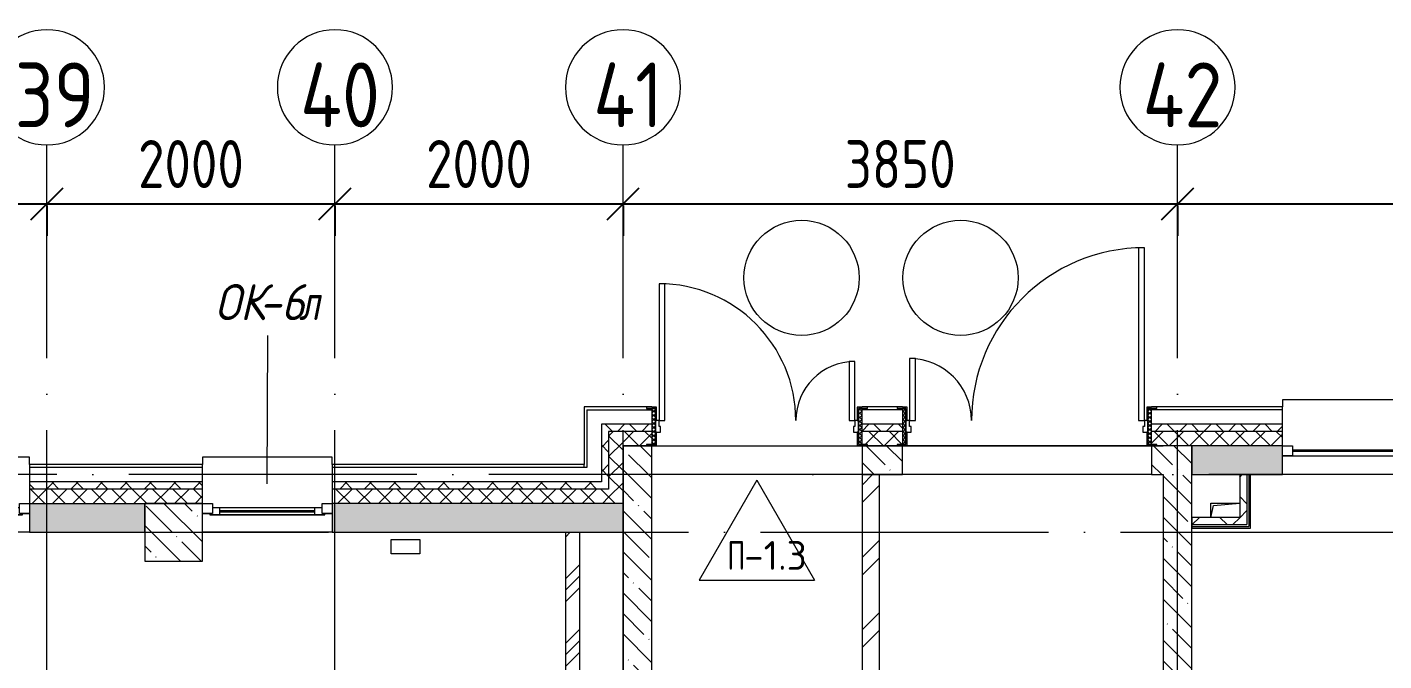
# Model space of a CAD drawing. Header units: millimetres. Extents: x -68946 to 288321, y -402657 to 324925.
# Drawn here: x 144650 to 154071, y 57482 to 61882 of the extents above; entities that cross this region are included whole.
import ezdxf

# ---------------------------------------------------------------- set-up
doc = ezdxf.new("R2010")
doc.units = ezdxf.units.MM
doc.linetypes.add('ADSK_Линия сетки', pattern=[2500, 2000, -250, 0, -250])
doc.layers.get('Defpoints').update_dxf_attribs({"color": 250})
for name, color, linetype, lineweight in [('A-____-____-DIMS', 250, 'Continuous', 9), ('A-DETL-GENF-OTLN', 250, 'Continuous', 5), ('A-DOOR-____-IDEN', 31, 'Continuous', 9), ('A-DOOR-____-MCUT', 250, 'Continuous', 5), ('A-DOOR-____-OTLN', 250, 'Continuous', 5), ('A-DOOR-FRAM-MCUT', 31, 'Continuous', 5), ('A-DOOR-FRAM-OTLN', 31, 'Continuous', 5), ('A-FLOR-____-IDEN', 11, 'Continuous', 9), ('A-FLOR-____-OTLN', 192, 'Continuous', 9), ('A-GLAZ-____-IDEN', 152, 'Continuous', 9), ('A-GLAZ-____-MCUT', 250, 'Continuous', 9), ('A-GLAZ-____-OTLN', 250, 'Continuous', 5), ('A-WALL-____-MCUT', 250, 'Continuous', 13), ('A-WALL-____-PATT', 250, 'Continuous', 13), ('A-WALL-FNSH-MCUT', 250, 'Continuous', 13), ('I-WALL-____-OTLN', 250, 'Continuous', 9), ('S-COLS-____-MCUT', 250, 'Continuous', 25), ('S-COLS-____-OTLN', 250, 'Continuous', 9), ('S-GRID-____-IDEN', 250, 'Continuous', 9), ('S-GRID-____-OTLN', 250, 'Continuous', 9)]:
    doc.layers.add(name, color=color, linetype=linetype, lineweight=lineweight)
doc.styles.add('GOST Common', font='', dxfattribs={"width": 0.9, "height": 350})
doc.styles.add('ISOCPEUR_2', font='isocpeur.ttf', dxfattribs={"height": 160})
doc.styles.add('ISOCPEUR_I', font='isocpeui.ttf', dxfattribs={"width": 0.9, "height": 12.5})
doc.styles.get("Standard").update_dxf_attribs({"font": 'ГОСТ тип А.ttf'})
doc.styles.get('GOST Common').set_extended_font_data('GOST Common')
doc.dimstyles.new('А3', dxfattribs={"dimtxt": 333, "dimasz": 222, "dimexe": 222, "dimexo": 111, "dimgap": 111, "dimtad": 1, "dimtoh": 1, "dimdec": 0, "dimrnd": 0.0015, "dimzin": 0, "dimdsep": 46, "dimtxsty": 'Standard', "dimblk": 'OBLIQUE', "dimcen": 0, "dimclrd": 7, "dimclre": 7, "dimclrt": 7, "dimadec": 0, "dimazin": 0, "dimtfac": 1, "dimtdec": 0, "dimtofl": 0, "dimtmove": 0, "dimatfit": 3, "dimfxl": 1, "dimtolj": 1, "dimtzin": 0, "dimarcsym": 0})
pattern_1 = [(45, (12287.91, -0.0006), (-70.71068, 70.71068), []), (135, (12287.91, -0.0006), (-70.71068, -70.71068), [])]
pattern_2 = [(135, (12287.91, -0.0006), (-84.85281, -84.85281), []), (225, (12287.91, -0.0006), (84.85281, -84.85281), [])]
pattern_3 = [(135, (12287.91, -0.0006), (-142.5612, -142.5612), []), (135, (12430.48, -0.0006), (-142.5612, -142.5612), [252.016, -50.403, 3.353, -47.05])]
pattern_4 = [(50, (12287.9, -0.0006), (364.36793, -31.8783), [38.1, -419.1]), (355, (12287.9, -0.0006), (-70.48585, 382.1133), [30.48, -335.28]), (100.451, (12318.28, -2.66), (293.885, 350.2334), [32.38, -356.18]), (46.184, (12287.9, 101.6), (542.1585, -84.0858), [57.15, -628.65]), (96.636, (12333.1, 94.6), (474.8049, 494.8554), [48.57, -534.27]), (351.184, (12287.9, 101.6), (474.8102, 494.85), [45.72, -502.92]), (21, (12338.7, 76.2), (303.22847, -204.53046), [38.1, -419.1]), (326, (12338.7, 76.2), (123.6039, 368.37604), [30.48, -335.28]), (71.451, (12364, 59.16), (426.8341, 163.8427), [32.38, -356.18]), (37.5, (12287.91, -0.0006), (6.17665, 169.11015), [16.764, -314.452, 16.764, -323.596, -336.55]), (37.5, (12287.91, -0.0006), (6.17665, 169.11015), [-671.576, 16.764, -319.786]), (7.5, (12287.91, -0.0006), (133.63888, 200.3615), [16.764, -177.292, 16.764, -306.832, -128.27]), (7.5, (12287.91, -0.0006), (133.63888, 200.3615), [-517.652, 16.764, -111.506]), (327.5, (12174.63, -0.0006), (271.18182, -11.45836), [16.764, -110.236, 16.764, -379.476, -525.78]), (327.5, (12174.63, -0.0006), (271.18182, -11.45836), [-523.24, 16.764, -509.016]), (317.5, (12123.83, -0.0006), (296.2585, 50.85285), [16.764, -148.336, 16.764, -246.38, -373.38]), (317.5, (12123.83, -0.0006), (296.2585, 50.85285), [-428.244, 16.764, -356.616])]
pattern_5 = [(45, (12287.91, -0.0006), (-141.42136, 141.42136), []), (135, (12287.91, -0.0006), (-141.42136, -141.42136), [])]

# ---------------------------------------------------------------- blocks, each defined once
blk = doc.blocks.new('Окно_СКБ_1Ст1 - 120_Окно_СКБ_1Ст_900_ОК6Л-V30-АР1_Маркировочный план 1 этажа С2и3')
at = {"layer": 'A-GLAZ-____-MCUT'}
for p, q in [((-450, -195), (-450, -125)), ((-450, -125), (-380, -125)), ((-380, -125), (-380, -195)), ((380, -155), (-380, -155)), ((-380, -155), (-380, -195)), ((-330, -205), (-330, -155)), ((330, -205), (330, -155)), ((380, -195), (380, -125)), ((380, -125), (450, -125)), ((380, -195), (380, -155)), ((450, -125), (450, -195)), ((-380, -195), (-450, -195)), ((-380, -195), (-400, -195)), ((-400, -195), (-400, -205)), ((-400, -205), (400, -205)), ((400, -205), (-400, -205)), ((450, -195), (380, -195)), ((400, -195), (380, -195)), ((400, -205), (400, -195))]:
    blk.add_line(p, q, dxfattribs=at)
at = {"layer": 'A-GLAZ-____-MCUT', "lineweight": 5}
for p, q in [((-330, -175), (330, -175)), ((330, -185), (-330, -185))]:
    blk.add_line(p, q, dxfattribs=at)
at = {"layer": 'A-GLAZ-____-OTLN'}
for p, q in [((-450, -195), (-400, -195)), ((400, -195), (450, -195))]:
    blk.add_line(p, q, dxfattribs=at)
blk = doc.blocks.new('WNW_Отлив1 - Отлив_металлический 2-28596055-АР1_Маркировочный план 1 этажа С2и3')
at = {"layer": 'A-GLAZ-____-OTLN'}
for p, q in [((450, 320), (-450, 320)), ((-450, 320), (-450, 270)), ((450, 270), (450, 320))]:
    blk.add_line(p, q, dxfattribs=at)
blk = doc.blocks.new('Дверь_СКБ_2Ст_Наружная - Входная дверь 1460х2300_ДН4-35088756-АР1_Маркировочный план 1 этажа С2и3')
at = {"layer": 'A-DOOR-____-OTLN'}
h = blk.add_hatch(dxfattribs=at)
h.set_pattern_fill('FP_58', color=256, style=0, pattern_type=2)
h.set_pattern_definition([(135, (1571.41, 199.685), (-14.14214, -14.14214), []), (225, (1571.41, 199.685), (14.14214, -14.14214), [])])
h.paths.add_polyline_path([(724.5, -125), (749.5, -125), (749.5, 125), (724.5, 125), (724.5, -39.5)])
at = {"layer": 'A-DOOR-FRAM-OTLN'}
h = blk.add_hatch(dxfattribs=at)
h.set_pattern_fill('FP_59', color=256, style=0, pattern_type=2)
h.set_pattern_definition([(45, (-551.384, 199.685), (-14.1421, 14.1421), []), (135, (-551.384, 199.685), (-14.1421, -14.1421), [])])
h.paths.add_polyline_path([(-710.5, -125), (-685.5, -125), (-685.5, 125), (-710.5, 125), (-710.5, -35)])
at = {"layer": 'A-DOOR-____-MCUT'}
for p, q in [((-660.5, 990), (-660.5, 40)), ((-620.5, 990), (-660.5, 990)), ((-620.5, 40), (-620.5, 990)), ((699.5, 450), (659.5, 450)), ((659.5, 450), (659.5, 40)), ((699.5, 40), (699.5, 450)), ((-660.5, 40), (-620.5, 40)), ((659.5, 40), (699.5, 40))]:
    blk.add_line(p, q, dxfattribs=at)
at = {"layer": 'A-DOOR-____-OTLN'}
for p, q in [((-677.5, 133), (-747.5, 133)), ((-747.5, 133), (-747.5, 125)), ((-747.5, 125), (-685.5, 125)), ((-685.5, 125), (-685.5, 40)), ((-677.5, 40), (-677.5, 133)), ((786.5, 133), (716.5, 133)), ((716.5, 133), (716.5, 40)), ((724.5, 40), (724.5, 125)), ((724.5, 125), (786.5, 125)), ((786.5, 125), (786.5, 133)), ((-685.5, 40), (-677.5, 40)), ((716.5, 40), (724.5, 40)), ((-677.5, -40), (-685.5, -40)), ((-685.5, -40), (-685.5, -125)), ((-677.5, -133), (-677.5, -40)), ((724.5, -40), (716.5, -40)), ((716.5, -40), (716.5, -133)), ((724.5, -125), (724.5, -40)), ((-747.5, -125), (-747.5, -133)), ((-685.5, -125), (-747.5, -125)), ((-747.5, -133), (-677.5, -133)), ((716.5, -133), (786.5, -133)), ((786.5, -125), (724.5, -125)), ((786.5, -133), (786.5, -125))]:
    blk.add_line(p, q, dxfattribs=at)
for centre, radius, start, end in [((-660.5, 40), 950, 0, 90), ((699.5, 40), 410, 90, 180)]:
    blk.add_arc(centre, radius, start, end, dxfattribs=at)
at = {"layer": 'A-DOOR-FRAM-MCUT'}
for p, q in [((-685.5, 125), (-710.5, 125)), ((-710.5, 125), (-710.5, -125)), ((-685.5, -125), (-685.5, 125)), ((749.5, 125), (724.5, 125)), ((724.5, 125), (724.5, -125)), ((749.5, -125), (749.5, 125)), ((-660.5, 40), (-685.5, 40)), ((-685.5, 40), (-685.5, -40)), ((-660.5, 0), (-660.5, 40)), ((-650.5, 0), (-660.5, 0)), ((-650.5, -40), (-650.5, 0)), ((699.5, 0), (689.5, 0)), ((689.5, 0), (689.5, -40)), ((699.5, 40), (699.5, 0)), ((724.5, 40), (699.5, 40)), ((724.5, -40), (724.5, 40)), ((-685.5, -40), (-650.5, -40)), ((689.5, -40), (724.5, -40)), ((-710.5, -125), (-685.5, -125)), ((724.5, -125), (749.5, -125))]:
    blk.add_line(p, q, dxfattribs=at)
blk = doc.blocks.new('Окно_СКБ_2Ст1 - Окно_СКБ_2Ст 3300_ОКп2-36117880-АР1_Маркировочный план 1 этажа С2и3')
at = {"layer": 'A-GLAZ-____-MCUT'}
for p, q in [((-1650, -195), (-1650, -125)), ((-1650, -125), (-1580, -125)), ((-1580, -125), (-1580, -195)), ((750, -195), (750, -125)), ((750, -125), (820, -125)), ((820, -125), (820, -195)), ((1580, -195), (1580, -125)), ((1580, -125), (1650, -125)), ((1650, -125), (1650, -195)), ((-1580, -195), (-1650, -195)), ((820, -195), (750, -195)), ((1650, -195), (1580, -195))]:
    blk.add_line(p, q, dxfattribs=at)
at = {"layer": 'A-GLAZ-____-MCUT', "lineweight": 5}
for p, q in [((750, -155), (-1580, -155)), ((750, -165), (-1580, -165)), ((1580, -155), (820, -155)), ((1580, -165), (820, -165))]:
    blk.add_line(p, q, dxfattribs=at)
at = {"layer": 'A-GLAZ-____-OTLN'}
blk.add_line((-1650, -195), (1650, -195), dxfattribs=at)
blk = doc.blocks.new('WNW_Отлив1 - Отлив_металлический 2-28598290-АР1_Маркировочный план 1 этажа С2и3')
at = {"layer": 'A-GLAZ-____-OTLN'}
for p, q in [((1650, 320), (-1650, 320)), ((-1650, 320), (-1650, 270)), ((1650, 270), (1650, 320))]:
    blk.add_line(p, q, dxfattribs=at)
blk = doc.blocks.new('Окно_СКБ_1Ст1 - 120_Окно_СКБ_1Ст_900_ОК6Л-29019250-АР1_Маркировочный план 1 этажа С2и3')
at = {"layer": 'A-GLAZ-____-MCUT'}
for p, q in [((-450, -195), (-450, -125)), ((-450, -125), (-380, -125)), ((-380, -125), (-380, -195)), ((380, -155), (-380, -155)), ((-380, -155), (-380, -195)), ((-330, -205), (-330, -155)), ((330, -205), (330, -155)), ((380, -195), (380, -125)), ((380, -125), (450, -125)), ((380, -195), (380, -155)), ((450, -125), (450, -195)), ((-380, -195), (-450, -195)), ((-380, -195), (-400, -195)), ((-400, -195), (-400, -205)), ((-400, -205), (400, -205)), ((400, -205), (-400, -205)), ((450, -195), (380, -195)), ((400, -195), (380, -195)), ((400, -205), (400, -195))]:
    blk.add_line(p, q, dxfattribs=at)
at = {"layer": 'A-GLAZ-____-MCUT', "lineweight": 5}
for p, q in [((-330, -175), (330, -175)), ((330, -185), (-330, -185))]:
    blk.add_line(p, q, dxfattribs=at)
at = {"layer": 'A-GLAZ-____-OTLN'}
for p, q in [((-450, -195), (-400, -195)), ((400, -195), (450, -195))]:
    blk.add_line(p, q, dxfattribs=at)
blk = doc.blocks.new('_Wn_-As_OpeningMEP_floor__Rectangular - _Wn_-As_OpeningMEP_floor__Rectangular-V72-АР1_Маркировочный план 1 этажа С2и3')
at = {"layer": 'A-DETL-GENF-OTLN', "lineweight": 5}
for p, q in [((-82.3, 82.3), (99.8, 100)), ((-100, 0), (-82.3, 82.3))]:
    blk.add_line(p, q, dxfattribs=at)
blk = doc.blocks.new('Дверь_СКБ_2Ст_Наружная - Входная дверь 1730х2300_ДН-3Л-34973568-АР1_Маркировочный план 1 этажа С2и3')
at = {"layer": 'A-DOOR-____-OTLN'}
h = blk.add_hatch(dxfattribs=at)
h.set_pattern_fill('FP_114', color=256, style=0, pattern_type=2)
h.set_pattern_definition([(135, (1436.41, 199.685), (-14.14214, -14.14214), []), (225, (1436.41, 199.685), (14.14214, -14.14214), [])])
h.paths.add_polyline_path([(884.5, -125), (884.5, 125), (859.5, 125), (859.5, -125)])
at = {"layer": 'A-DOOR-FRAM-OTLN'}
h = blk.add_hatch(dxfattribs=at)
h.set_pattern_fill('FP_115', color=256, style=0, pattern_type=2)
h.set_pattern_definition([(45, (-686.384, 199.685), (-14.1421, 14.1421), []), (135, (-686.384, 199.685), (-14.1421, -14.1421), [])])
h.paths.add_polyline_path([(-820.5, -125), (-820.5, 125), (-845.5, 125), (-845.5, -125)])
at = {"layer": 'A-DOOR-____-MCUT'}
for p, q in [((834.5, 1240), (794.5, 1240)), ((794.5, 1240), (794.5, 40)), ((834.5, 40), (834.5, 1240)), ((-795.5, 470), (-795.5, 40)), ((-755.5, 470), (-795.5, 470)), ((-755.5, 40), (-755.5, 470)), ((-795.5, 40), (-755.5, 40)), ((794.5, 40), (834.5, 40))]:
    blk.add_line(p, q, dxfattribs=at)
at = {"layer": 'A-DOOR-____-OTLN'}
for p, q in [((-812.5, 133), (-882.5, 133)), ((-882.5, 133), (-882.5, 125)), ((-882.5, 125), (-820.5, 125)), ((-820.5, 125), (-820.5, 40)), ((-812.5, 40), (-812.5, 133)), ((921.5, 133), (851.5, 133)), ((851.5, 133), (851.5, 40)), ((859.5, 40), (859.5, 125)), ((859.5, 125), (921.5, 125)), ((921.5, 125), (921.5, 133)), ((-820.5, 40), (-812.5, 40)), ((851.5, 40), (859.5, 40)), ((-812.5, -40), (-820.5, -40)), ((-820.5, -40), (-820.5, -125)), ((-812.5, -133), (-812.5, -40)), ((859.5, -40), (851.5, -40)), ((851.5, -40), (851.5, -133)), ((859.5, -125), (859.5, -40)), ((-882.5, -125), (-882.5, -133)), ((-820.5, -125), (-882.5, -125)), ((-882.5, -133), (-812.5, -133)), ((851.5, -133), (921.5, -133)), ((921.5, -125), (859.5, -125)), ((921.5, -133), (921.5, -125))]:
    blk.add_line(p, q, dxfattribs=at)
for centre, radius, start, end in [((834.5, 40), 1200, 90, 180), ((-795.5, 40), 430, 0, 90)]:
    blk.add_arc(centre, radius, start, end, dxfattribs=at)
at = {"layer": 'A-DOOR-FRAM-MCUT'}
for p, q in [((-820.5, 125), (-845.5, 125)), ((-845.5, 125), (-845.5, -125)), ((-820.5, -125), (-820.5, 125)), ((884.5, 125), (859.5, 125)), ((859.5, 125), (859.5, -125)), ((884.5, -125), (884.5, 125)), ((-795.5, 40), (-820.5, 40)), ((-820.5, 40), (-820.5, -40)), ((-795.5, 0), (-795.5, 40)), ((-785.5, 0), (-795.5, 0)), ((-785.5, -40), (-785.5, 0)), ((834.5, 0), (824.5, 0)), ((824.5, 0), (824.5, -40)), ((834.5, 40), (834.5, 0)), ((859.5, 40), (834.5, 40)), ((859.5, -40), (859.5, 40)), ((-820.5, -40), (-785.5, -40)), ((824.5, -40), (859.5, -40)), ((-845.5, -125), (-820.5, -125)), ((859.5, -125), (884.5, -125))]:
    blk.add_line(p, q, dxfattribs=at)
blk = doc.blocks.new('Ось сетки - Круг_Ø8 мм-39983606-АР1_Маркировочный план 1 этажа С2и3')
at = {"layer": 'S-GRID-____-IDEN'}
for start, end in [(360, 180), (180, 360)]:
    blk.add_arc((0, 0), 4, start, end, dxfattribs=at)
blk = doc.blocks.new('AAR_СКБ_Марка_Перекрытия - Марка пола-17325028-АР1_Маркировочный план 1 этажа С2и3')
at = {"layer": 'A-FLOR-____-IDEN'}
for p, q in [((0, 6.932), (-4.002, 0)), ((0, 6.932), (4.002, 0)), ((-4.002, 0), (4.002, 0))]:
    blk.add_line(p, q, dxfattribs=at)
blk = doc.blocks.new('_Oblique')
at = {"color": 0, "linetype": 'ByBlock', "lineweight": -2}
blk.add_line((-0.5, -0.5), (0.5, 0.5), dxfattribs=at)
blk = doc.blocks.new('*D2611')
at = {"layer": 'A-____-____-DIMS', "color": 7, "lineweight": -2, "transparency": 16777216}
for p, q in [((142987.9, 60653.7), (144787.9, 60653.7)), ((142987.9, 60642.7), (142987.9, 60431.7)), ((144787.9, 60642.7), (144787.9, 60431.7))]:
    blk.add_line(p, q, dxfattribs=at)
at = {"layer": 'Defpoints', "color": 0, "transparency": 16777216}
for p in [(142987.9, 60753.7), (144787.9, 60753.7), (144787.9, 60653.7)]:
    blk.add_point(p, dxfattribs=at)
at = {"layer": 'A-____-____-DIMS', "color": 7, "lineweight": -2, "transparency": 16777216, "xscale": 222, "yscale": 222, "zscale": 222, "rotation": 180}
blk.add_blockref('_Oblique', (142987.9, 60653.7), dxfattribs=at)
at = {"layer": 'A-____-____-DIMS', "color": 7, "lineweight": -2, "transparency": 16777216, "xscale": 222, "yscale": 222, "zscale": 222}
blk.add_blockref('_Oblique', (144787.9, 60653.7), dxfattribs=at)
at = {"layer": 'A-____-____-DIMS', "color": 7, "transparency": 16777216, "insert": (143887.9, 60931.2), "char_height": 333, "width": 2.299, "attachment_point": 5}
blk.add_mtext('\\A1;1800', dxfattribs=at)
blk = doc.blocks.new('*D2612')
at = {"layer": 'A-____-____-DIMS', "color": 7, "lineweight": -2, "transparency": 16777216}
for p, q in [((144787.9, 60653.7), (146787.9, 60653.7)), ((144787.9, 60642.7), (144787.9, 60431.7)), ((146787.9, 60642.7), (146787.9, 60431.7))]:
    blk.add_line(p, q, dxfattribs=at)
at = {"layer": 'Defpoints', "color": 0, "transparency": 16777216}
for p in [(144787.9, 60753.7), (146787.9, 60753.7), (146787.9, 60653.7)]:
    blk.add_point(p, dxfattribs=at)
at = {"layer": 'A-____-____-DIMS', "color": 7, "lineweight": -2, "transparency": 16777216, "xscale": 222, "yscale": 222, "zscale": 222, "rotation": 180}
blk.add_blockref('_Oblique', (144787.9, 60653.7), dxfattribs=at)
at = {"layer": 'A-____-____-DIMS', "color": 7, "lineweight": -2, "transparency": 16777216, "xscale": 222, "yscale": 222, "zscale": 222}
blk.add_blockref('_Oblique', (146787.9, 60653.7), dxfattribs=at)
at = {"layer": 'A-____-____-DIMS', "color": 7, "transparency": 16777216, "insert": (145787.9, 60931.2), "char_height": 333, "width": 2.483, "attachment_point": 5}
blk.add_mtext('\\A1;2000', dxfattribs=at)
blk = doc.blocks.new('*D2613')
at = {"layer": 'A-____-____-DIMS', "color": 7, "lineweight": -2, "transparency": 16777216}
for p, q in [((146787.9, 60653.7), (148787.9, 60653.7)), ((146787.9, 60642.7), (146787.9, 60431.7)), ((148787.9, 60642.7), (148787.9, 60431.7))]:
    blk.add_line(p, q, dxfattribs=at)
at = {"layer": 'Defpoints', "color": 0, "transparency": 16777216}
for p in [(146787.9, 60753.7), (148787.9, 60753.7), (148787.9, 60653.7)]:
    blk.add_point(p, dxfattribs=at)
at = {"layer": 'A-____-____-DIMS', "color": 7, "lineweight": -2, "transparency": 16777216, "xscale": 222, "yscale": 222, "zscale": 222, "rotation": 180}
blk.add_blockref('_Oblique', (146787.9, 60653.7), dxfattribs=at)
at = {"layer": 'A-____-____-DIMS', "color": 7, "lineweight": -2, "transparency": 16777216, "xscale": 222, "yscale": 222, "zscale": 222}
blk.add_blockref('_Oblique', (148787.9, 60653.7), dxfattribs=at)
at = {"layer": 'A-____-____-DIMS', "color": 7, "transparency": 16777216, "insert": (147787.9, 60931.2), "char_height": 333, "width": 2.483, "attachment_point": 5}
blk.add_mtext('\\A1;2000', dxfattribs=at)
blk = doc.blocks.new('*D2614')
at = {"layer": 'A-____-____-DIMS', "color": 7, "lineweight": -2, "transparency": 16777216}
for p, q in [((148787.9, 60653.7), (152637.9, 60653.7)), ((148787.9, 60642.7), (148787.9, 60431.7)), ((152637.9, 60642.7), (152637.9, 60431.7))]:
    blk.add_line(p, q, dxfattribs=at)
at = {"layer": 'Defpoints', "color": 0, "transparency": 16777216}
for p in [(148787.9, 60753.7), (152637.9, 60753.7), (152637.9, 60653.7)]:
    blk.add_point(p, dxfattribs=at)
at = {"layer": 'A-____-____-DIMS', "color": 7, "lineweight": -2, "transparency": 16777216, "xscale": 222, "yscale": 222, "zscale": 222, "rotation": 180}
blk.add_blockref('_Oblique', (148787.9, 60653.7), dxfattribs=at)
at = {"layer": 'A-____-____-DIMS', "color": 7, "lineweight": -2, "transparency": 16777216, "xscale": 222, "yscale": 222, "zscale": 222}
blk.add_blockref('_Oblique', (152637.9, 60653.7), dxfattribs=at)
at = {"layer": 'A-____-____-DIMS', "color": 7, "transparency": 16777216, "insert": (150712.9, 60931.2), "char_height": 333, "width": 2.483, "attachment_point": 5}
blk.add_mtext('\\A1;3850', dxfattribs=at)
blk = doc.blocks.new('*D2615')
at = {"layer": 'A-____-____-DIMS', "color": 7, "lineweight": -2, "transparency": 16777216}
for p, q in [((152637.9, 60653.7), (157537.9, 60653.7)), ((152637.9, 60642.7), (152637.9, 60431.7)), ((157537.9, 60642.7), (157537.9, 60431.7))]:
    blk.add_line(p, q, dxfattribs=at)
at = {"layer": 'Defpoints', "color": 0, "transparency": 16777216}
for p in [(152637.9, 60753.7), (157537.9, 60753.7), (157537.9, 60653.7)]:
    blk.add_point(p, dxfattribs=at)
at = {"layer": 'A-____-____-DIMS', "color": 7, "lineweight": -2, "transparency": 16777216, "xscale": 222, "yscale": 222, "zscale": 222, "rotation": 180}
blk.add_blockref('_Oblique', (152637.9, 60653.7), dxfattribs=at)
at = {"layer": 'A-____-____-DIMS', "color": 7, "lineweight": -2, "transparency": 16777216, "xscale": 222, "yscale": 222, "zscale": 222}
blk.add_blockref('_Oblique', (157537.9, 60653.7), dxfattribs=at)
at = {"layer": 'A-____-____-DIMS', "color": 7, "transparency": 16777216, "insert": (155087.9, 60931.2), "char_height": 333, "width": 2.567, "attachment_point": 5}
blk.add_mtext('\\A1;4900', dxfattribs=at)
blk = doc.blocks.new('ADSK_Марка_Дверь - Типоразмер_ADSK_Марка-30565456-АР1_Маркировочный план 1 этажа С2и3')
at = {"layer": 'A-DOOR-____-IDEN'}
blk.add_circle((0, 0), 4, dxfattribs=at)

msp = doc.modelspace()

# ---------------------------------------------------------------- hatches: boundary and pattern name
at = {"layer": 'A-WALL-____-PATT', "lineweight": 15, "true_color": 0x000000}
h = msp.add_hatch(dxfattribs=at)
h.set_pattern_fill('FP_53', color=18, style=0, pattern_type=2)
h.set_pattern_definition(pattern_2)
h.paths.add_polyline_path([(148637.8919, 58675), (148687.8919, 58675.0219), (148687.8919, 59125), (148637.8919, 59125), (148637.8919, 58725)])
h = msp.add_hatch(dxfattribs=at)
h.set_pattern_fill('FP_53', color=18, style=0, pattern_type=2)
h.set_pattern_definition(pattern_2)
h.paths.add_polyline_path([(165386.9138, 59075), (165387.9138, 59075), (165386.9138, 59125), (157937.9148, 59125), (157937.9148, 59075), (165337.9138, 59075)])
h.paths.add_polyline_path([(156666.9133, 59075), (157637.9148, 59075), (157637.9148, 59125), (156666.9133, 59125), (156666.9133, 59090.21)])
h.paths.add_polyline_path([(152537.9138, 59075), (153366.9133, 59075), (153366.9133, 59125), (152457.8919, 59125), (152457.8919, 59075)])
h.paths.add_polyline_path([(150624.1882, 59075), (150727.8919, 59075), (150727.8919, 59125), (150447.8919, 59125), (150447.8919, 59075), (150586.4138, 59075)])
h.paths.add_polyline_path([(148787.8919, 59075), (148987.8919, 59075), (148987.8919, 59125), (148687.8919, 59125), (148687.9138, 59075)])
h = msp.add_hatch(dxfattribs=at)
h.set_pattern_fill('FP_52', color=18, style=0, pattern_type=2)
h.set_pattern_definition(pattern_1)
h.paths.add_polyline_path([(148687.8919, 58575), (148787.8919, 58575.0219), (148787.8919, 59075), (148687.8919, 59075), (148687.8919, 58610.9323)])
h = msp.add_hatch(dxfattribs=at)
h.set_pattern_fill('FP_52', color=18, style=0, pattern_type=2)
h.set_pattern_definition(pattern_1)
h.paths.add_polyline_path([(152494.8919, 58975), (153366.9133, 58975), (153366.9133, 59075), (152457.8919, 59075), (152457.8919, 58985), (152494.8919, 58985), (152494.8919, 58977), (152457.8919, 58977), (152457.8919, 58975)])
h.paths.add_polyline_path([(148950.8919, 58975), (148987.8919, 58975), (148987.8919, 58977), (148950.8919, 58977), (148950.8919, 58985), (148987.8919, 58985), (148987.8919, 59075), (148787.8919, 59075), (148787.9138, 58975), (148831.1292, 58975)])
h.paths.add_polyline_path([(150484.8919, 58975), (150727.8919, 58975), (150727.8919, 58977), (150690.8919, 58977), (150690.8919, 58985), (150727.8919, 58985), (150727.8919, 59075), (150447.8919, 59075), (150447.8919, 58985), (150484.8919, 58985), (150484.8919, 58977), (150447.8919, 58977), (150447.8919, 58975)])
h.paths.add_polyline_path([(165337.9138, 58975), (165336.9138, 59075), (157937.9148, 59075), (157937.9148, 58975), (165237.9138, 58975)])
h.paths.add_polyline_path([(157637.9148, 58975), (157637.9148, 59075), (156666.9133, 59075), (156666.9133, 58975), (157337.8919, 58975)])
h = msp.add_hatch(dxfattribs=at)
h.set_pattern_fill('FP_1', color=18, style=0, pattern_type=2)
h.set_pattern_definition(pattern_3)
h.paths.add_polyline_path([(150586.4138, 58775), (150727.8919, 58775), (150727.8919, 58975), (150447.8919, 58975), (150447.9138, 58775), (150567.9138, 58775)])
h.paths.add_polyline_path([(152457.8919, 58775), (152537.9138, 58775), (152537.9138, 58975), (152457.8919, 58975), (152457.8919, 58862.6544)])
h.paths.add_polyline_path([(148987.8919, 58775), (148987.8919, 58975), (148787.9138, 58975), (148787.9138, 58775), (148831.1292, 58775)])
h = msp.add_hatch(dxfattribs=at)
h.set_pattern_fill('FP_1', color=18, style=0, pattern_type=2)
h.set_pattern_definition(pattern_3)
h.paths.add_polyline_path([(152537.9138, 50095), (152737.9138, 50095), (152737.9138, 50245.0006), (152537.9138, 50245.0006), (152537.9138, 50215.0006)])
h.paths.add_polyline_path([(152737.9138, 51885.0006), (152736.8919, 58975), (152537.9138, 58975), (152537.9138, 51885.0006), (152720.0894, 51885.0006)])
h = msp.add_hatch(dxfattribs=at)
h.set_pattern_fill('FP_3', color=18, style=0, pattern_type=2)
h.set_pattern_definition(pattern_4)
h.paths.add_polyline_path([(152870.3694, 58775), (153366.9133, 58775), (153366.9133, 58975), (152737.9138, 58974.6756), (152737.9138, 58775)])
h.paths.add_polyline_path([(164837.8919, 58775), (164837.8919, 58975), (157737.8919, 58975), (157737.8919, 58775), (164551.1175, 58775)])
h.paths.add_polyline_path([(157337.8919, 58775), (157337.8919, 58975), (156666.9133, 58975), (156666.9133, 58775), (156952.8782, 58775)])
h = msp.add_hatch(dxfattribs=at)
h.set_pattern_fill('FP_53', color=18, style=0, pattern_type=2)
h.set_pattern_definition(pattern_2)
h.paths.add_polyline_path([(148637.8919, 58675), (148637.8919, 58725), (146767.9138, 58725), (146767.9138, 58675), (148630.7491, 58675)])
h.paths.add_polyline_path([(144667.9138, 58675), (145867.9138, 58675), (145867.9138, 58725), (144667.9138, 58725)])
h.paths.add_polyline_path([(142557.8919, 58675), (143767.9138, 58675), (143767.9138, 58725), (142557.8919, 58725), (142557.8919, 58682.1249)])
h.paths.add_polyline_path([(141657.8919, 58675), (141657.8919, 58725), (140437.9138, 58725), (140437.9138, 58675), (141257.8919, 58675)])
h.paths.add_polyline_path([(139537.9138, 58675), (139537.9138, 58725), (138637.9138, 58725), (138637.9138, 58675), (139233.1138, 58675)])
h.paths.add_polyline_path([(136637.8919, 58675), (137437.9138, 58675), (137437.9138, 58725), (136237.9138, 58725), (136237.9138, 58675)])
h.paths.add_polyline_path([(134187.9839, 58675), (135037.9138, 58675), (135037.9138, 58725), (134027.9839, 58725), (134027.9839, 58675), (134137.9839, 58675)])
h = msp.add_hatch(dxfattribs=at)
h.set_pattern_fill('FP_1', color=18, style=0, pattern_type=2)
h.set_pattern_definition(pattern_3)
h.paths.add_polyline_path([(148787.9138, 50095), (148987.913, 50095), (148987.9138, 58775), (148787.9138, 58775), (148787.9138, 50205.0006)])
h = msp.add_hatch(dxfattribs=at)
h.set_pattern_fill('FP_4', color=18, style=0, pattern_type=2)
h.set_pattern_definition([(45, (12287.9, -0.0006), (-251.4472, 251.4472), []), (45, (12287.9, 381), (-251.4472, 251.4472), [])])
h.paths.add_polyline_path([(150567.9138, 55032.213), (150567.9138, 58775), (150447.9138, 58775), (150447.9138, 55032.213)])
h = msp.add_hatch(dxfattribs=at)
h.set_pattern_fill('FP_83', color=18, style=0, pattern_type=2)
h.set_pattern_definition(pattern_5)
h.paths.add_polyline_path([(153120.2078, 58427.4991), (153120.2078, 58775), (153070.2078, 58775), (153070.2078, 58427.4991)])
h = msp.add_hatch(dxfattribs=at)
h.set_pattern_fill('FP_52', color=18, style=0, pattern_type=2)
h.set_pattern_definition(pattern_1)
h.paths.add_polyline_path([(134287.9839, 58575), (135037.9138, 58575), (135037.9138, 58675), (134287.9839, 58675), (134287.9839, 58610.9323)])
h.paths.add_polyline_path([(136437.9134, 58575), (137437.9138, 58575), (137437.9138, 58675), (136237.9138, 58675), (136237.9138, 58575), (136267.9138, 58575)])
h.paths.add_polyline_path([(140437.9138, 58575), (141657.8919, 58575), (141657.8919, 58675), (140437.9138, 58675), (140437.9138, 58610.9323)])
h.paths.add_polyline_path([(139537.9138, 58575), (139537.9138, 58675), (138637.9138, 58675), (138637.9138, 58575), (139366.3468, 58575)])
h.paths.add_polyline_path([(146767.9138, 58575), (148687.8919, 58575), (148687.8919, 58675), (146767.9138, 58675), (146767.9138, 58610.9323)])
h.paths.add_polyline_path([(145867.8931, 58575), (145867.9138, 58575.0104), (145867.9138, 58675), (144667.9138, 58675), (144667.9138, 58575), (145467.8919, 58575)])
h.paths.add_polyline_path([(142679.8294, 58575), (143767.9138, 58575), (143767.9138, 58675), (142557.8919, 58675), (142557.8919, 58575), (142572.9138, 58575)])
h = msp.add_hatch(dxfattribs=at)
h.set_pattern_fill('FP_3', color=18, style=0, pattern_type=2)
h.set_pattern_definition(pattern_4)
h.paths.add_polyline_path([(135037.9138, 58375), (135037.9138, 58567), (135007.9138, 58567), (135007.9138, 58575), (134487.9134, 58575), (134487.9134, 58375)])
h.paths.add_polyline_path([(140997.9963, 58375), (141257.8919, 58375), (141257.8919, 58575), (140437.9138, 58575), (140437.9138, 58375)])
h.paths.add_polyline_path([(146767.9138, 58375), (148787.9138, 58375), (148787.9138, 58575), (146767.9138, 58575), (146767.9138, 58447.956)])
h.paths.add_polyline_path([(143047.0641, 58375), (143767.9138, 58375), (143767.9138, 58575), (142557.8919, 58575), (142557.8919, 58375), (143022.9138, 58375)])
h.paths.add_polyline_path([(137212.0074, 58375), (137437.9138, 58375), (137437.9138, 58567), (137407.9138, 58567), (137407.9138, 58575), (136637.8919, 58575), (136637.8919, 58375), (136640.3919, 58375)])
h.paths.add_polyline_path([(139537.9138, 58375), (139537.9138, 58575), (138667.9138, 58575), (138667.9138, 58567), (138637.9138, 58567), (138637.9138, 58375), (139366.3468, 58375)])
h.paths.add_polyline_path([(145467.8919, 58375), (145467.8896, 58574.9994), (144667.9138, 58575), (144667.9138, 58375), (145413.7404, 58375)])
h = msp.add_hatch(dxfattribs=at)
h.set_pattern_fill('FP_83', color=18, style=0, pattern_type=2)
h.set_pattern_definition(pattern_5)
h.paths.add_polyline_path([(153067.7128, 58427.4991), (153070.2078, 58427.4991), (153070.2078, 58477.4991), (152737.9138, 58477.4991), (152737.9138, 58427.4991), (153049.0157, 58427.4991)])
h = msp.add_hatch(dxfattribs=at)
h.set_pattern_fill('FP_5', color=18, style=0, pattern_type=2)
h.set_pattern_definition([(45, (12287.9, -0.0006), (-224.5064, 224.5064), []), (45, (12367.3, -0.0006), (0, 449.0128), []), (45, (12208.54, -0.0006), (0, 449.0128), [])])
h.paths.add_polyline_path([(148487.9138, 55430), (148487.9138, 58375), (148387.9138, 58375), (148387.9138, 55430)])
at = {"layer": 'S-COLS-____-OTLN', "lineweight": 5, "true_color": 0x000000}
h = msp.add_hatch(dxfattribs=at)
h.set_pattern_fill('FP_1', color=18, style=0, pattern_type=2)
h.set_pattern_definition(pattern_3)
h.paths.add_polyline_path([(145867.8919, 58174.9994), (145867.8919, 58574.9994), (145467.8919, 58574.9994), (145467.8919, 58174.9994)])

# ---------------------------------------------------------------- linework, layer by layer
at = {"layer": 'A-FLOR-____-OTLN', "color": 18, "lineweight": 5, "true_color": 0x000000}
for p, q in [((152457.8919, 58975), (150727.8919, 58975)), ((150447.8919, 58775), (148987.9138, 58775)), ((152870.3694, 58477.4991), (152870.3694, 58577.4991)), ((152870.3694, 58577.4991), (153070.2078, 58577.4991)), ((147177.9138, 58225), (147177.9138, 58325)), ((147177.9138, 58325), (147377.9138, 58325)), ((147377.9138, 58325), (147377.9138, 58225)), ((147377.9138, 58225), (147177.9138, 58225))]:
    msp.add_line(p, q, dxfattribs=at)
at = {"layer": 'A-GLAZ-____-IDEN', "color": 18, "lineweight": 15, "true_color": 0x000000}
msp.add_line((146317.9138, 58710), (146322.4156, 59741.086), dxfattribs=at)
at = {"layer": 'A-WALL-____-MCUT', "color": 18, "lineweight": 15, "true_color": 0x000000}
for p, q in [((148537.8919, 59225), (148537.8919, 58825)), ((148537.8919, 59225), (148987.8919, 59225)), ((150727.8919, 59225), (150447.8919, 59225)), ((153366.9133, 59225), (152457.8919, 59225)), ((153366.9133, 59125), (153366.9133, 59225)), ((148637.8919, 59125), (148637.8919, 58725)), ((148987.8919, 59125), (148637.8919, 59125)), ((148687.8919, 59075), (148687.8919, 58675)), ((148987.8919, 59075), (148687.8919, 59075)), ((150727.8919, 59125), (150447.8919, 59125)), ((150727.8919, 59075), (150447.8919, 59075)), ((153366.9133, 59125), (152457.8919, 59125)), ((153366.9133, 59075), (152457.8919, 59075)), ((153366.9133, 59075), (153366.9133, 59125)), ((153366.9133, 58975), (153366.9133, 59075)), ((148787.8919, 58575), (148787.8919, 58975)), ((148787.8919, 58975), (148987.8919, 58975)), ((148987.8919, 58975), (148787.9138, 58975)), ((148787.9138, 58975), (148787.9138, 58775)), ((148987.8919, 58975), (148987.8919, 58977)), ((148987.8919, 58775), (148987.8919, 58975)), ((150447.8919, 58977), (150447.8919, 58975)), ((150727.8919, 58975), (150447.8919, 58975)), ((150447.8919, 58975), (150447.8919, 58775)), ((150447.8919, 58975), (150727.8919, 58975)), ((150727.8919, 58975), (150727.8919, 58977)), ((150727.8919, 58775), (150727.8919, 58975)), ((152457.8919, 58977), (152457.8919, 58975)), ((152537.9138, 58975), (152457.8919, 58975)), ((152457.8919, 58975), (152457.8919, 58775)), ((152457.8919, 58975), (152537.9138, 58975)), ((152737.9138, 58975), (152537.9138, 58975)), ((152736.8919, 58975), (152736.8919, 58775)), ((153366.9133, 58975), (152737.9138, 58975)), ((152737.9138, 51915.0006), (152737.9138, 58975)), ((153366.9133, 58775), (153366.9133, 58975)), ((144667.9138, 58825), (144667.9138, 58725)), ((145867.9138, 58825), (144667.9138, 58825)), ((145867.9138, 58725), (145867.9138, 58825)), ((146767.9138, 58825), (146767.9138, 58725)), ((148537.8919, 58825), (146767.9138, 58825)), ((148517.8919, 58825), (148517.8919, 58845)), ((144667.9138, 58725), (144667.9138, 58675)), ((145867.9138, 58725), (144667.9138, 58725)), ((145867.9138, 58675), (145867.9138, 58725)), ((146767.9138, 58725), (146767.9138, 58675)), ((148637.8919, 58725), (146767.9138, 58725)), ((148987.9138, 58775), (148787.9138, 58775)), ((148787.9138, 58775), (148787.9138, 53720)), ((148987.9138, 50280.0006), (148987.9138, 58775)), ((150447.8919, 58775), (150727.8919, 58775)), ((150447.9138, 58775), (150447.9138, 55032.213)), ((150567.9138, 58775), (150447.9138, 58775)), ((150567.9138, 55032.213), (150567.9138, 58775)), ((152457.8919, 58775), (152537.9138, 58775)), ((152537.9138, 58775), (152537.9138, 51915.0006)), ((152736.8919, 58775), (153366.9133, 58775)), ((153120.2078, 58775), (153070.2078, 58775)), ((153070.2078, 58775), (153070.2078, 58477.4991)), ((153120.2078, 58775), (153120.2078, 58427.4991)), ((153132.7078, 58775), (153132.7078, 58414.9991)), ((144667.9138, 58675), (144667.9138, 58575)), ((145867.9138, 58675), (144667.9138, 58675)), ((145867.9138, 58575), (145867.9138, 58675)), ((146767.9138, 58675), (146767.9138, 58575)), ((148687.8919, 58675), (146767.9138, 58675)), ((144667.9138, 58575), (145467.8919, 58575)), ((144667.9138, 58575), (144667.9138, 58375)), ((145467.8919, 58575), (145867.9138, 58575)), ((145467.8919, 58375), (145467.8919, 58575)), ((146767.9138, 58575), (146767.9138, 58375)), ((148787.9138, 58575), (146767.9138, 58575)), ((148787.9138, 58375), (148787.9138, 58575)), ((153070.2078, 58477.4991), (152736.8919, 58477.4991)), ((152736.8919, 58477.4991), (152736.8919, 58427.4991)), ((152736.8919, 58427.4991), (153120.2078, 58427.4991)), ((152736.8919, 58414.9991), (153132.7078, 58414.9991)), ((144667.9138, 58375), (145467.8919, 58375)), ((146767.9138, 58375), (148787.9138, 58375)), ((148387.9138, 58375), (148387.9138, 55430)), ((148487.9138, 55430), (148487.9138, 58375))]:
    msp.add_line(p, q, dxfattribs=at)
at = {"layer": 'A-WALL-FNSH-MCUT', "lineweight": 15}
for p, q in [((148517.8919, 59245), (148517.8919, 58845)), ((148987.8919, 59245), (148517.8919, 59245)), ((148987.8919, 59243), (148987.8919, 59245)), ((150727.8919, 59245), (150447.8919, 59245)), ((150447.8919, 59245), (150447.8919, 59243)), ((150727.8919, 59243), (150727.8919, 59245)), ((153366.9133, 59245), (152457.8919, 59245)), ((152457.8919, 59245), (152457.8919, 59243)), ((153366.9133, 59225), (153366.9133, 59245)), ((145867.9138, 58845), (144667.9138, 58845)), ((144667.9138, 58845), (144667.9138, 58825)), ((145867.9138, 58825), (145867.9138, 58845)), ((148517.8919, 58845), (146767.9138, 58845)), ((146767.9138, 58845), (146767.9138, 58825)), ((153145.2078, 58775), (153120.2078, 58775)), ((153145.2078, 58402.4991), (153145.2078, 58775)), ((152736.8919, 58427.4991), (152736.8919, 58402.4991)), ((152736.8919, 58402.4991), (153145.2078, 58402.4991))]:
    msp.add_line(p, q, dxfattribs=at)
at = {"layer": 'I-WALL-____-OTLN', "color": 18, "lineweight": 15, "true_color": 0x000000}
for p, q in [((148987.8919, 58975), (150447.8919, 58975)), ((150727.8919, 58975), (152457.8919, 58975)), ((150447.8919, 58775), (148987.9138, 58775)), ((152457.8919, 58775), (150727.8919, 58775)), ((156666.9133, 58775), (153366.9133, 58775)), ((144667.9138, 58375), (143767.9138, 58375)), ((146767.9138, 58375), (145867.9138, 58375))]:
    msp.add_line(p, q, dxfattribs=at)
at = {"layer": 'S-COLS-____-MCUT', "color": 18, "lineweight": 5, "true_color": 0x000000}
for p, q in [((145867.8919, 58574.9994), (145467.8919, 58574.9994)), ((145867.8919, 58174.9994), (145867.8919, 58574.9994)), ((145467.8919, 58375), (145467.8919, 58174.9994)), ((145467.8919, 58174.9994), (145867.8919, 58174.9994))]:
    msp.add_line(p, q, dxfattribs=at)
at = {"layer": 'S-COLS-____-OTLN', "color": 18, "lineweight": 5, "true_color": 0x000000}
msp.add_line((145467.8919, 58574.9994), (145467.8919, 58375), dxfattribs=at)
at = {"layer": 'S-GRID-____-OTLN', "color": 18, "linetype": 'ADSK_Линия сетки', "true_color": 0x000000}
for p, q in [((144787.9138, -2919.5356), (144787.9138, 61063.6538)), ((146787.9138, -2919.5356), (146787.9138, 61063.6538)), ((148787.9138, -2919.5356), (148787.9138, 61063.6538)), ((152637.9138, -2919.5356), (152637.9138, 61063.6538)), ((167356.8279, 58775), (111607.9138, 58775)), ((77240.3519, 58375), (168626.8279, 58375))]:
    msp.add_line(p, q, dxfattribs=at)

# ---------------------------------------------------------------- block references
at = {"layer": 'A-DOOR-____-IDEN', "color": 18, "true_color": 0x000000, "xscale": 99.99999999999993, "yscale": 99.99999999999993, "zscale": 99.99999999999993}
for p in [(150027.908, 60141.086), (151131.93, 60141.086)]:
    msp.add_blockref('ADSK_Марка_Дверь - Типоразмер_ADSK_Марка-30565456-АР1_Маркировочный план 1 этажа С2и3', p, dxfattribs=at)
at = {"layer": 'A-DOOR-____-OTLN', "color": 18, "true_color": 0x000000}
for name, p in [('Дверь_СКБ_2Ст_Наружная - Входная дверь 1730х2300_ДН-3Л-34973568-АР1_Маркировочный план 1 этажа С2и3', (151573.3919, 59110)), ('Дверь_СКБ_2Ст_Наружная - Входная дверь 1460х2300_ДН4-35088756-АР1_Маркировочный план 1 этажа С2и3', (149698.3919, 59110))]:
    msp.add_blockref(name, p, dxfattribs=at)
at = {"layer": 'A-FLOR-____-IDEN', "color": 18, "true_color": 0x000000, "xscale": 99.99999999999993, "yscale": 99.99999999999993, "zscale": 99.99999999999993}
msp.add_blockref('AAR_СКБ_Марка_Перекрытия - Марка пола-17325028-АР1_Маркировочный план 1 этажа С2и3', (149717.9138, 58042.5), dxfattribs=at)
at = {"layer": 'A-GLAZ-____-OTLN', "color": 18, "true_color": 0x000000}
for name, p in [('WNW_Отлив1 - Отлив_металлический 2-28598290-АР1_Маркировочный план 1 этажа С2и3', (155016.9133, 58975)), ('Окно_СКБ_2Ст1 - Окно_СКБ_2Ст 3300_ОКп2-36117880-АР1_Маркировочный план 1 этажа С2и3', (155016.9133, 59100)), ('Окно_СКБ_1Ст1 - 120_Окно_СКБ_1Ст_900_ОК6Л-29019250-АР1_Маркировочный план 1 этажа С2и3', (144217.9138, 58700)), ('Окно_СКБ_1Ст1 - 120_Окно_СКБ_1Ст_900_ОК6Л-V30-АР1_Маркировочный план 1 этажа С2и3', (146317.9138, 58700)), ('_Wn_-As_OpeningMEP_floor__Rectangular - _Wn_-As_OpeningMEP_floor__Rectangular-V72-АР1_Маркировочный план 1 этажа С2и3', (152970.3694, 58477.4991))]:
    msp.add_blockref(name, p, dxfattribs=at)
at = {"layer": 'A-GLAZ-____-OTLN', "color": 18, "lineweight": 15, "true_color": 0x000000}
for p in [(144217.9138, 58575), (146317.9138, 58575)]:
    msp.add_blockref('WNW_Отлив1 - Отлив_металлический 2-28596055-АР1_Маркировочный план 1 этажа С2и3', p, dxfattribs=at)
at = {"layer": 'S-GRID-____-IDEN', "color": 18, "true_color": 0x000000, "xscale": 99.99999999999993, "yscale": 99.99999999999993, "zscale": 99.99999999999993}
for p in [(144787.9138, 61463.6538), (146787.9138, 61463.6538), (148787.9138, 61463.6538), (152637.9138, 61463.6538)]:
    msp.add_blockref('Ось сетки - Круг_Ø8 мм-39983606-АР1_Маркировочный план 1 этажа С2и3', p, dxfattribs=at)

# ---------------------------------------------------------------- texts
at = {"layer": 'A-FLOR-____-IDEN', "color": 18, "true_color": 0x000000, "char_height": 200, "attachment_point": 1, "style": 'ISOCPEUR_2'}
for s, insert, width in [('\\fISOCPEUR|b0|i0|c204|p34|;\\W.7;П', (149512.6789, 58313.8858), 140.295312), ('-1.3', (149628.4341, 58313.8858), 381.60325)]:
    msp.add_mtext(s, dxfattribs=dict(at, insert=insert, width=width))
at = {"layer": 'A-GLAZ-____-IDEN', "color": 18, "lineweight": 15, "true_color": 0x000000, "char_height": 250, "attachment_point": 1, "style": 'ISOCPEUR_I'}
for s, insert, width in [('ОК', (145952.9564, 60097.4402), 372.784687), ('-6', (146260.5346, 60097.4402), 336.70875), ('\\fISOCPEUR|b0|i1|c204|p34|;\\W.75;л', (146538.3471, 60097.4402), 168.354375)]:
    msp.add_mtext(s, dxfattribs=dict(at, insert=insert, width=width))
at = {"layer": 'S-GRID-____-IDEN', "color": 18, "true_color": 0x000000, "char_height": 450, "attachment_point": 1, "style": 'GOST Common'}
for s, insert, width in [('39', (144563.8832, 61636.1871), 541.139062), ('40', (146545.8832, 61636.1871), 584.430187), ('41', (148581.8832, 61636.1871), 497.847937), ('42', (152395.8832, 61636.1871), 584.430187)]:
    msp.add_mtext(s, dxfattribs=dict(at, insert=insert, width=width))

# ---------------------------------------------------------------- dimensions: what is measured, and where the dimension line sits
at = {"layer": 'A-____-____-DIMS', "color": 18, "true_color": 0x000000}
for base, p1, p2, picture, middle in [((144787.9138, 60653.7189), (142987.9138, 60753.7038), (144787.9138, 60753.7038), '*D2611', (143887.9138, 60931.2189)), ((146787.9138, 60653.7189), (144787.9138, 60753.7038), (146787.9138, 60753.7038), '*D2612', (145787.9138, 60931.2189)), ((148787.9138, 60653.7189), (146787.9138, 60753.7038), (148787.9138, 60753.7038), '*D2613', (147787.9138, 60931.2189)), ((152637.9138, 60653.7189), (148787.9138, 60753.7038), (152637.9138, 60753.7038), '*D2614', (150712.9138, 60931.2189)), ((157537.9138, 60653.7189), (152637.9138, 60753.7038), (157537.9138, 60753.7038), '*D2615', (155087.9138, 60931.2189))]:
    dim = msp.add_linear_dim(base=base, p1=p1, p2=p2, dimstyle='А3', dxfattribs=at)
    dim.commit()
    dim.dimension.update_dxf_attribs({"geometry": picture, "text_midpoint": middle})

doc.saveas('drawing.dxf')
